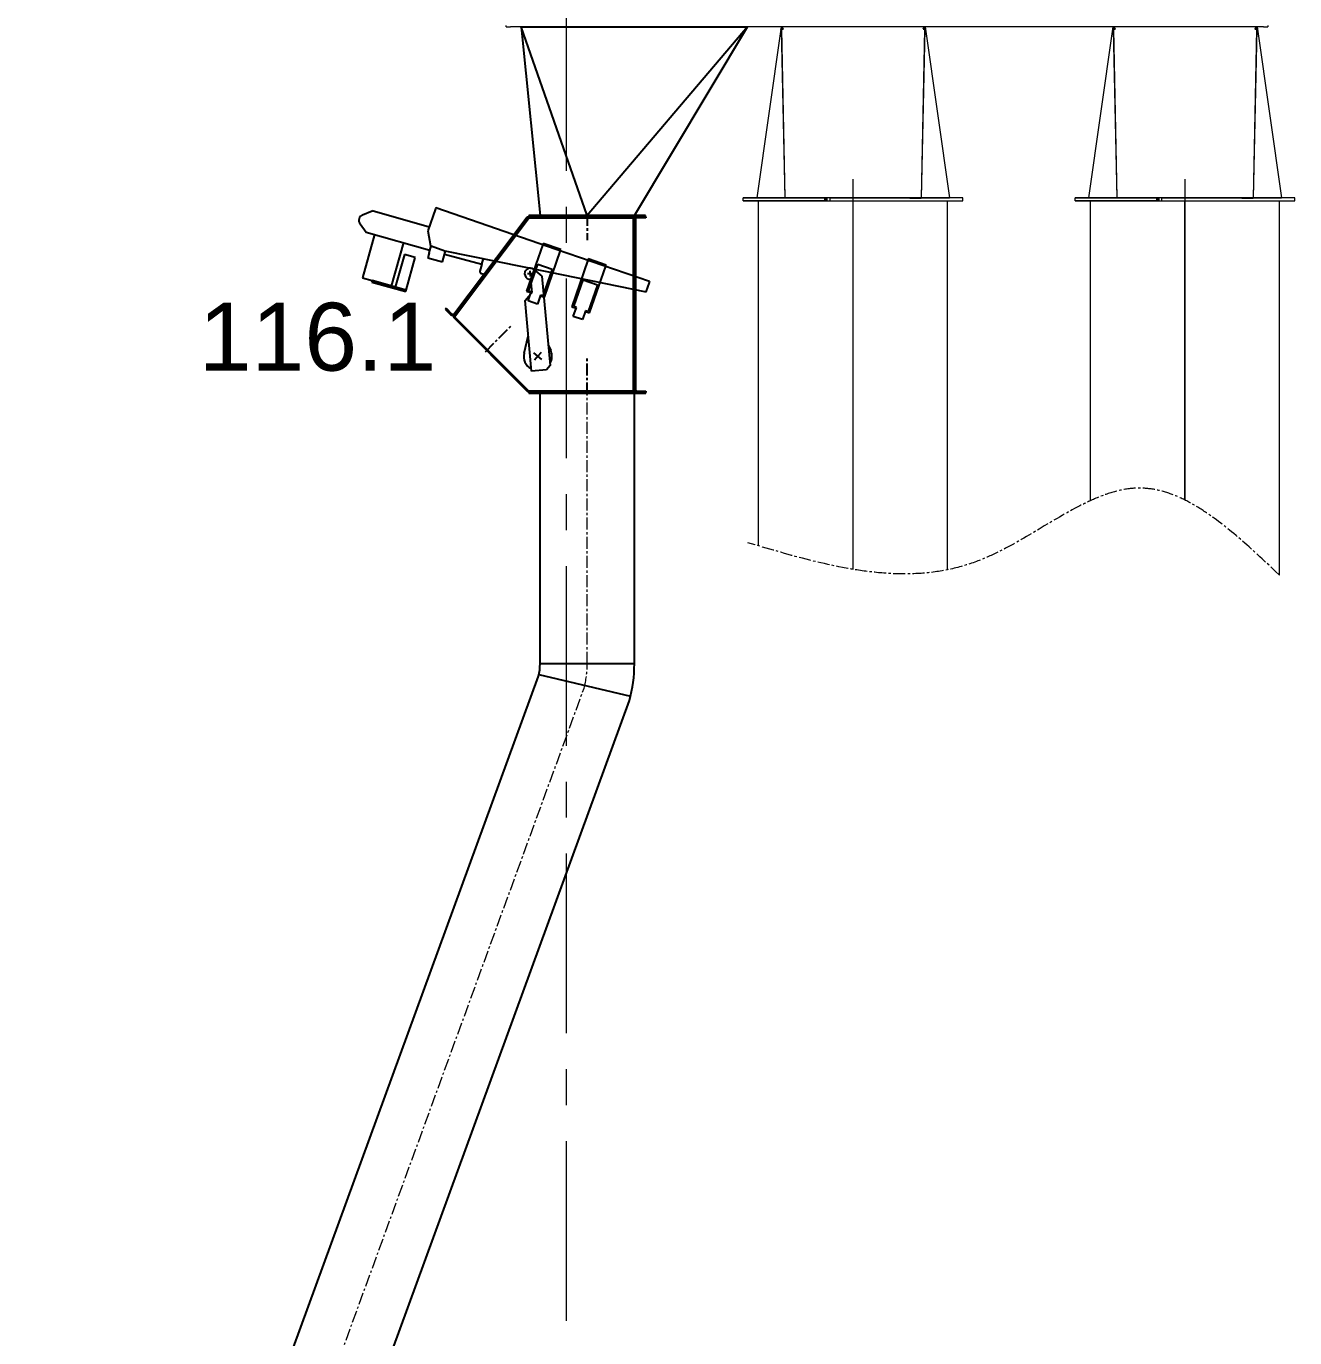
# Model space of a CAD drawing. Header units: millimetres. Extents: x 3220 to 226993, y 817 to 176024.
# Drawn here: x 78191 to 81554, y 163140 to 166617 of the extents above; entities that cross this region are included whole.
import ezdxf

# ---------------------------------------------------------------- set-up
doc = ezdxf.new("R2010")
doc.units = ezdxf.units.MM
doc.linetypes.add('AXES', pattern=[50.8, 31.75, -6.35, 6.35, -6.35])
doc.linetypes.add('CHAIN', pattern=[0.3543, 0.2362, -0.0295, 0.0591, -0.0295])
doc.layers.add('1', color=7, linetype='Continuous')
doc.layers.add('Repère', color=76, linetype='Continuous')
doc.layers.add('Axe', color=1, linetype='AXES', lineweight=9)
doc.layers.add('Mittellinie(DIN)', color=7, linetype='Continuous', lineweight=25, true_color=0x3f3f3f)
doc.layers.add('Sichtbare Kanten(DIN)', color=7, linetype='Continuous', lineweight=50, true_color=0x3f3f3f)
doc.styles.get("Standard").update_dxf_attribs({"font": 'arial.ttf'})

# ---------------------------------------------------------------- blocks, each defined once
blk = doc.blocks.new('Section c-a')
at = {"layer": 'Axe', "ltscale": 15}
blk.add_line((9000, -4000), (9000, 33046.2), dxfattribs=at)
blk = doc.blocks.new('be 500 tete F')
at = {"layer": 'Mittellinie(DIN)', "color": 1, "linetype": 'CHAIN', "lineweight": 0, "ltscale": 6.00042}
for p, q in [((-440, -1155), (-440, -1047)), ((440, -1155), (440, -1047))]:
    blk.add_line(p, q, dxfattribs=at)
at = {"layer": 'Sichtbare Kanten(DIN)', "color": 5, "lineweight": 0}
for p, q in [((-631.8, -649.7), (-695.5, -1096.6)), ((-660, -640), (-660, -644)), ((-648, -644), (-660, -644)), ((-648, -644), (1348, -644)), ((-631, -644), (-631.8, -649.7)), ((-629.2, -650), (-631.8, -649.7)), ((-631.8, -649.8), (-631.8, -649.8)), ((-629.2, -650), (-631.8, -649.8)), ((-629.4, -650.1), (-631.6, -650)), ((-629.8, -650.1), (-631.1, -650.2)), ((-629.8, -650.1), (-631.1, -650.2)), ((-631.1, -650.2), (-631.1, -650.2)), ((-630.2, -650.3), (-630.4, -650.3)), ((-629.8, -650.3), (-630.4, -650.3)), ((-630.2, -650.3), (-620.9, -1097.2)), ((-629.8, -650.3), (-630.2, -650.3)), ((-627.9, -649.9), (-629.8, -650.1)), ((-629.6, -650.1), (-629.8, -650.1)), ((-629.8, -650.1), (-620.5, -1097.3)), ((-627.7, -649.9), (-629.6, -650.1)), ((-628, -644), (-628.9, -650)), ((-627.3, -649.9), (-628.8, -650.1)), ((-627.3, -649.9), (-628.8, -650.1)), ((-628.8, -650.1), (-628.8, -650.1)), ((-626.8, -649.9), (-628, -650)), ((-626.8, -649.9), (-628, -650)), ((-628, -650), (-628, -650)), ((-627.9, -644), (-625.5, -649.7)), ((-627.7, -649.9), (-627.9, -649.9)), ((-627.8, -644), (-625.4, -649.7)), ((-627.7, -649.9), (-627.3, -649.9)), ((-627.3, -649.9), (-627.3, -649.9)), ((-627.3, -649.9), (-626.8, -649.9)), ((-626.8, -649.9), (-626.8, -649.9)), ((-626.8, -649.9), (-626.7, -649.9)), ((-625.9, -649.8), (-626.1, -649.8)), ((-250.2, -650.1), (-259.5, -1097)), ((-249.8, -650.3), (-259.1, -1097)), ((-252.2, -644), (-254.6, -649.7)), ((-252.1, -644), (-254.5, -649.7)), ((-253.9, -649.8), (-254.1, -649.8)), ((-253.3, -649.9), (-253.2, -649.9)), ((-253.2, -649.9), (-253.2, -649.9)), ((-253.2, -649.9), (-252.7, -649.9)), ((-253.2, -649.9), (-252, -650)), ((-253.2, -649.9), (-252, -650)), ((-252.7, -649.9), (-252.7, -649.9)), ((-252.7, -649.9), (-252.3, -649.9)), ((-252.7, -649.9), (-251.2, -650.1)), ((-252.7, -649.9), (-251.2, -650.1)), ((-252.1, -649.9), (-252.3, -649.9)), ((-252.3, -649.9), (-250.4, -650.1)), ((-252.1, -649.9), (-250.2, -650.1)), ((-252, -644), (-251.1, -650)), ((-252, -650), (-252, -650)), ((-251.2, -650.1), (-251.2, -650.1)), ((-250.8, -650), (-248.2, -649.7)), ((-250.8, -650), (-248.2, -649.8)), ((-250.6, -650.1), (-248.4, -650)), ((-250.2, -650.1), (-250.4, -650.1)), ((-250.2, -650.1), (-248.9, -650.2)), ((-250.2, -650.1), (-248.9, -650.2)), ((-250.2, -650.3), (-249.8, -650.3)), ((-250.2, -650.3), (-249.6, -650.3)), ((-249.6, -650.3), (-249.8, -650.3)), ((-249, -644), (-248.2, -649.7)), ((-248.9, -650.2), (-248.9, -650.2)), ((-248.2, -649.7), (-184.5, -1096.6)), ((-248.2, -649.8), (-248.2, -649.8)), ((248.2, -649.7), (184.5, -1096.6)), ((249, -644), (248.2, -649.7)), ((250.8, -650), (248.2, -649.7)), ((248.2, -649.8), (248.2, -649.8)), ((250.8, -650), (248.2, -649.8)), ((250.6, -650.1), (248.4, -650)), ((250.2, -650.1), (248.9, -650.2)), ((250.2, -650.1), (248.9, -650.2)), ((248.9, -650.2), (248.9, -650.2)), ((249.8, -650.3), (249.6, -650.3)), ((250.2, -650.3), (249.6, -650.3)), ((249.8, -650.3), (259.1, -1097.2)), ((250.2, -650.3), (249.8, -650.3)), ((252.1, -649.9), (250.2, -650.1)), ((250.4, -650.1), (250.2, -650.1)), ((250.2, -650.1), (259.5, -1097.3)), ((252.3, -649.9), (250.4, -650.1)), ((252, -644), (251.1, -650)), ((252.7, -649.9), (251.2, -650.1)), ((252.7, -649.9), (251.2, -650.1)), ((251.2, -650.1), (251.2, -650.1)), ((253.2, -649.9), (252, -650)), ((253.2, -649.9), (252, -650)), ((252, -650), (252, -650)), ((252.1, -644), (254.5, -649.7)), ((252.3, -649.9), (252.1, -649.9)), ((252.2, -644), (254.6, -649.7)), ((252.3, -649.9), (252.7, -649.9)), ((252.7, -649.9), (252.7, -649.9)), ((252.7, -649.9), (253.2, -649.9)), ((253.2, -649.9), (253.2, -649.9)), ((253.2, -649.9), (253.3, -649.9)), ((254.1, -649.8), (253.9, -649.8)), ((629.8, -650.1), (620.5, -1097)), ((630.2, -650.3), (620.9, -1097)), ((627.8, -644), (625.4, -649.7)), ((627.9, -644), (625.5, -649.7)), ((626.1, -649.8), (625.9, -649.8)), ((626.7, -649.9), (626.8, -649.9)), ((626.8, -649.9), (626.8, -649.9)), ((626.8, -649.9), (627.3, -649.9)), ((626.8, -649.9), (628, -650)), ((626.8, -649.9), (628, -650)), ((627.3, -649.9), (627.3, -649.9)), ((627.3, -649.9), (627.7, -649.9)), ((627.3, -649.9), (628.8, -650.1)), ((627.3, -649.9), (628.8, -650.1)), ((627.9, -649.9), (627.7, -649.9)), ((627.7, -649.9), (629.6, -650.1)), ((627.9, -649.9), (629.8, -650.1)), ((628, -644), (628.9, -650)), ((628, -650), (628, -650)), ((628.8, -650.1), (628.8, -650.1)), ((629.2, -650), (631.8, -649.7)), ((629.2, -650), (631.8, -649.8)), ((629.4, -650.1), (631.6, -650)), ((629.8, -650.1), (629.6, -650.1)), ((629.8, -650.1), (631.1, -650.2)), ((629.8, -650.1), (631.1, -650.2)), ((629.8, -650.3), (630.2, -650.3)), ((629.8, -650.3), (630.4, -650.3)), ((630.4, -650.3), (630.2, -650.3)), ((631, -644), (631.8, -649.7)), ((631.1, -650.2), (631.1, -650.2)), ((631.8, -649.7), (695.5, -1096.6)), ((631.8, -649.8), (631.8, -649.8)), ((1360, -644), (1348, -644)), ((1360, -644), (1360, -640)), ((-690.7, -1096.7), (-695.4, -1096.7)), ((-692.5, -1097), (-695.4, -1096.7)), ((-692.5, -1097), (-692.5, -1097)), ((-687.7, -1097), (-692.5, -1097)), ((-692.5, -1097), (-692.5, -1097)), ((-676.2, -1097), (-690.4, -1097)), ((-687.5, -1097), (-690.4, -1097)), ((-687.5, -1097), (-687.7, -1097)), ((-687.7, -1097), (-687.7, -1097)), ((-676.1, -1097), (-687.5, -1097)), ((-652.7, -1097.1), (-675.8, -1097.1)), ((-620.9, -1097.2), (-652.1, -1097.2)), ((-620.5, -1097.2), (-620.9, -1097.2)), ((-590.5, -1097.3), (-620.5, -1097.3)), ((-556.4, -1097.2), (-589.8, -1097.2)), ((-519.4, -1097.2), (-555.6, -1097.2)), ((-480.5, -1097.1), (-518.5, -1097.1)), ((-480, -1097), (-480.5, -1097.1)), ((-479.2, -1097), (-479.6, -1097)), ((-440.5, -1096.9), (-479.5, -1096.9)), ((-479.2, -1097), (-479.5, -1096.9)), ((-440.3, -1097), (-479.2, -1097)), ((-440.3, -1097), (-440.5, -1096.9)), ((-440, -1097), (-440.3, -1097)), ((-440, -1097), (-440, -1096.8)), ((-439.7, -1097), (-440, -1097)), ((-439.7, -1097), (-439.5, -1096.9)), ((-400.8, -1097), (-439.7, -1097)), ((-400.5, -1096.9), (-439.5, -1096.9)), ((-400.8, -1097), (-400.5, -1096.9)), ((-400.4, -1097), (-400.8, -1097)), ((-400, -1097), (-399.5, -1097.1)), ((-378.1, -1097.1), (-399.5, -1097.1)), ((-378.1, -1097), (-378.1, -1105)), ((-378.1, -1097), (-370.9, -1097)), ((-370.9, -1105), (-378.1, -1105)), ((-370.9, -1097), (-367.7, -1097)), ((-370.9, -1097), (-370.9, -1105)), ((-367.7, -1105), (-370.9, -1105)), ((-367.7, -1097), (-364.7, -1097)), ((-367.7, -1097), (-367.7, -1105)), ((-364.7, -1105), (-367.7, -1105)), ((-149, -1097), (-364.7, -1097)), ((-364.7, -1097), (-364.7, -1105)), ((-364.7, -1105), (-149, -1105)), ((-189.6, -1097), (-203.8, -1097)), ((-192.5, -1097), (-189.6, -1097)), ((-192.3, -1097), (-192.3, -1097)), ((-184.6, -1096.7), (-189.3, -1096.7)), ((-187.5, -1097), (-184.6, -1096.7)), ((-187.5, -1097), (-187.5, -1097)), ((-149, -1105), (-149, -1097)), ((189.3, -1096.7), (184.6, -1096.7)), ((187.5, -1097), (184.6, -1096.7)), ((187.5, -1097), (187.5, -1097)), ((192.3, -1097), (187.5, -1097)), ((187.5, -1097), (187.5, -1097)), ((203.8, -1097), (189.6, -1097)), ((192.5, -1097), (189.6, -1097)), ((192.5, -1097), (192.3, -1097)), ((192.3, -1097), (192.3, -1097)), ((203.9, -1097), (192.5, -1097)), ((227.3, -1097.1), (204.2, -1097.1)), ((259.1, -1097.2), (227.9, -1097.2)), ((259.5, -1097.2), (259.1, -1097.2)), ((289.5, -1097.3), (259.5, -1097.3)), ((323.6, -1097.2), (290.2, -1097.2)), ((360.6, -1097.2), (324.4, -1097.2)), ((399.5, -1097.1), (361.5, -1097.1)), ((400, -1097), (399.5, -1097.1)), ((400.8, -1097), (400.4, -1097)), ((439.5, -1096.9), (400.5, -1096.9)), ((400.8, -1097), (400.5, -1096.9)), ((439.7, -1097), (400.8, -1097)), ((439.7, -1097), (439.5, -1096.9)), ((440, -1097), (439.7, -1097)), ((440, -1097), (440, -1096.8)), ((440.3, -1097), (440, -1097)), ((440.3, -1097), (440.5, -1096.9)), ((479.2, -1097), (440.3, -1097)), ((479.5, -1096.9), (440.5, -1096.9)), ((479.2, -1097), (479.5, -1096.9)), ((479.6, -1097), (479.2, -1097)), ((480, -1097), (480.5, -1097.1)), ((501.9, -1097.1), (480.5, -1097.1)), ((501.9, -1097), (501.9, -1105)), ((501.9, -1097), (509.1, -1097)), ((509.1, -1105), (501.9, -1105)), ((509.1, -1097), (512.3, -1097)), ((509.1, -1097), (509.1, -1105)), ((512.3, -1105), (509.1, -1105)), ((512.3, -1097), (515.3, -1097)), ((512.3, -1097), (512.3, -1105)), ((515.3, -1105), (512.3, -1105)), ((731, -1097), (515.3, -1097)), ((515.3, -1097), (515.3, -1105)), ((515.3, -1105), (731, -1105)), ((690.4, -1097), (676.2, -1097)), ((687.5, -1097), (690.4, -1097)), ((687.7, -1097), (687.7, -1097)), ((695.4, -1096.7), (690.7, -1096.7)), ((692.5, -1097), (695.4, -1096.7)), ((692.5, -1097), (692.5, -1097)), ((731, -1105), (731, -1097))]:
    blk.add_line(p, q, dxfattribs=at)
for centre, major_axis, ratio, start_param, end_param in [((-625.8, -650.1), (6, -0.4), 0.217748, 3.125321, 3.234083), ((-625.8, -650.1), (6, -0.38), 0.176919, 3.234167, 3.445317), ((-625.8, -650.1), (-6, 0.29), 0.133396, 0.299193, 0.503882), ((-625.8, -650.1), (-6, 0.14), 0.089661, 0.497011, 0.696071), ((-625.7, -649.9), (-6, -0.26), 0.020531, 0.861305, 1.017992), ((-625.7, -649.9), (-6, -0.48), 0.002142, 5.109262, 5.267617), ((-625.6, -649.9), (-6, -0.71), 0.018107, 4.948207, 5.109693), ((-625.6, -649.9), (6.01, 0.93), 0.026914, 1.639697, 1.805211), ((-625.5, -649.9), (6.02, 1.15), 0.028773, 1.551881, 1.636851), ((-254.5, -649.9), (-6.02, 1.15), 0.028773, 4.646335, 4.731305), ((-254.4, -649.9), (6.01, -0.93), 0.026914, 1.336382, 1.501895), ((-254.4, -649.9), (6, -0.71), 0.018107, 1.173492, 1.334979), ((-254.3, -649.9), (6, -0.48), 0.002142, 1.015568, 1.173923), ((-254.3, -649.9), (-6, 0.26), 0.020531, 2.123601, 2.280287), ((-254.2, -650.1), (-6, -0.14), 0.089661, 2.445522, 2.644582), ((-254.2, -650.1), (6, 0.29), 0.133396, 5.779303, 5.983992), ((-254.2, -650.1), (6, 0.38), 0.176919, 5.979461, 6.190611), ((-254.2, -650.1), (6, 0.4), 0.217748, 6.190695, 6.299457), ((254.2, -650.1), (6, -0.4), 0.217748, 3.125321, 3.234083), ((254.2, -650.1), (6, -0.38), 0.176919, 3.234167, 3.445317), ((254.2, -650.1), (-6, 0.29), 0.133396, 0.299193, 0.503882), ((254.2, -650.1), (-6, 0.14), 0.089661, 0.497011, 0.696071), ((254.3, -649.9), (-6, -0.26), 0.020531, 0.861305, 1.017992), ((254.3, -649.9), (-6, -0.48), 0.002142, 5.109262, 5.267617), ((254.4, -649.9), (-6, -0.71), 0.018107, 4.948207, 5.109693), ((254.4, -649.9), (6.01, 0.93), 0.026914, 1.639697, 1.805211), ((254.5, -649.9), (6.02, 1.15), 0.028773, 1.551881, 1.636851), ((625.5, -649.9), (-6.02, 1.15), 0.028773, 4.646335, 4.731305), ((625.6, -649.9), (6.01, -0.93), 0.026914, 1.336382, 1.501895), ((625.6, -649.9), (6, -0.71), 0.018107, 1.173492, 1.334979), ((625.7, -649.9), (6, -0.48), 0.002142, 1.015568, 1.173923), ((625.7, -649.9), (-6, 0.26), 0.020531, 2.123601, 2.280287), ((625.8, -650.1), (-6, -0.14), 0.089661, 2.445522, 2.644582), ((625.8, -650.1), (6, 0.29), 0.133396, 5.779303, 5.983992), ((625.8, -650.1), (6, 0.38), 0.176919, 5.979461, 6.190611), ((625.8, -650.1), (6, 0.4), 0.217748, 6.190695, 6.299457), ((-689.5, -1097), (-6, 0.4), 0.217748, 6.266913, 6.375676), ((-684.7, -1097), (-6, 0.38), 0.176919, 0.092575, 0.303724), ((-670.5, -1097), (6, -0.29), 0.133396, 3.440786, 3.645475), ((-647.5, -1097), (6, -0.14), 0.089661, 3.638603, 3.837664), ((-586.6, -1097), (6, 0.26), 0.020531, 4.002898, 4.159585), ((-553.2, -1097), (-6, -0.48), 0.002142, 5.109262, 5.267617), ((-517.1, -1097), (-6, -0.71), 0.018107, 4.948207, 5.109693), ((-479, -1097), (6.01, 0.93), 0.026914, 1.639697, 1.805211), ((-440.1, -1097), (6.02, 1.15), 0.028773, 1.551881, 1.636851), ((-439.9, -1097), (-6.02, 1.15), 0.028773, 4.646335, 4.731305), ((-401, -1097), (6.01, -0.93), 0.026914, 1.336382, 1.501895), ((-209.5, -1097), (-6, -0.29), 0.133396, 2.790747, 2.8424), ((-195.3, -1097), (-6, -0.38), 0.176919, 2.837868, 3.049018), ((-190.5, -1097), (-6, -0.4), 0.217748, 3.049102, 3.157865), ((190.5, -1097), (-6, 0.4), 0.217748, 6.266913, 6.375676), ((195.3, -1097), (-6, 0.38), 0.176919, 0.092575, 0.303724), ((209.5, -1097), (6, -0.29), 0.133396, 3.440786, 3.645475), ((232.5, -1097), (6, -0.14), 0.089661, 3.638603, 3.837664), ((293.4, -1097), (6, 0.26), 0.020531, 4.002898, 4.159585), ((326.8, -1097), (-6, -0.48), 0.002142, 5.109262, 5.267617), ((362.9, -1097), (-6, -0.71), 0.018107, 4.948207, 5.109693), ((401, -1097), (6.01, 0.93), 0.026914, 1.639697, 1.805211), ((439.9, -1097), (6.02, 1.15), 0.028773, 1.551881, 1.636851), ((440.1, -1097), (-6.02, 1.15), 0.028773, 4.646335, 4.731305), ((479, -1097), (6.01, -0.93), 0.026914, 1.336382, 1.501895), ((670.5, -1097), (-6, -0.29), 0.133396, 2.790747, 2.8424), ((684.7, -1097), (-6, -0.38), 0.176919, 2.837868, 3.049018), ((689.5, -1097), (-6, -0.4), 0.217748, 3.049102, 3.157865)]:
    blk.add_ellipse(centre, major_axis=major_axis, ratio=ratio, start_param=start_param, end_param=end_param, dxfattribs=at)
for points in [[(-518.5, -1097.1), (-518.6, -1097.1), (-518.7, -1097.1), (-518.9, -1097.1)], [(-479.6, -1097), (-479.7, -1097), (-479.8, -1097), (-480, -1097)], [(-400, -1097), (-400.2, -1097), (-400.3, -1097), (-400.4, -1097)], [(361.5, -1097.1), (361.4, -1097.1), (361.3, -1097.1), (361.1, -1097.1)], [(400.4, -1097), (400.3, -1097), (400.2, -1097), (400, -1097)], [(480, -1097), (479.8, -1097), (479.7, -1097), (479.6, -1097)]]:
    blk.add_open_spline(points, degree=3, dxfattribs=at)
blk = doc.blocks.new('116 coupé')
at = {"layer": 'Axe'}
blk.add_spline([(690.5, -2747), (317.4, -2516.3), (-112.4, -2710.7), (-718.8, -2661)], degree=3, dxfattribs=at)
at = {"layer": 'Sichtbare Kanten(DIN)', "color": 5, "lineweight": 0}
for p, q in [((-149, -1747), (-731, -1747)), ((-731, -1755), (-731, -1747)), ((-731, -1755), (-149, -1755)), ((-690.5, -2669.4), (-690.5, -1755)), ((-441, -1755), (-441, -2731.4)), ((-440, -2731.6), (-440, -1755)), ((-189.5, -2732.7), (-189.5, -1755)), ((-149, -1755), (-149, -1747)), ((731, -1747), (149, -1747)), ((149, -1755), (149, -1747)), ((149, -1755), (731, -1755)), ((189.5, -2549.6), (189.5, -1755)), ((439, -1755), (439, -2547.5)), ((440, -2548), (440, -1755)), ((690.5, -2747), (690.5, -1755)), ((731, -1755), (731, -1747))]:
    blk.add_line(p, q, dxfattribs=at)
at = {"xscale": -1}
blk.add_blockref('be 500 tete F', (0, -650), dxfattribs=at)
blk = doc.blocks.new('101 1')
for p, q in [((-35446.8, 296053.1, 0), (-35448.9, 296050.9, 0)), ((-35448.9, 296050.9, 0), (-35433.8, 296035.8, 0)), ((-35446.8, 296053.1, 0), (-35432.1, 296038.4, 0)), ((-35432.1, 296038.4, 0), (-35431.9, 296038.2, 0)), ((-35425.3, 296038.7, 0), (-35420.8, 296044.7, 0))]:
    blk.add_line(p, q)
for centre, radius, start, end in [((-35428.9, 296042.3, 0), 8.08, 232.9996, 315), ((-35428.9, 296042.3, 0), 8.08, 232.9996, 315), ((-35428.9, 296042.2, 0), 5.01, 230.8139, 315.4498), ((-35428.9, 296042.3, 0), 5.05, 315, 315.2762)]:
    blk.add_arc(centre, radius, start, end)
at = {"layer": '1', "color": 5, "linetype": 'Continuous'}
for p, q in [((-35667.9, 296301.3, 0), (-35642.8, 296311.2, 0)), ((-35491.8, 296268.4, 0), (-35642.8, 296311.2, 0)), ((-35475, 296317.2, 0), (-35495.2, 296258.5, 0)), ((-35474, 296320, 0), (-35475, 296317.2, 0)), ((-35474, 296320, 0), (-35154.7, 296210.1, 0)), ((-35674.7, 296276.7, 0), (-35658.2, 296255.3, 0)), ((-35636.1, 296249.1, 0), (-35668.1, 296133.5, 0)), ((-35658.2, 296255.3, 0), (-35489.6, 296207.6, 0)), ((-35495.2, 296258.5, 0), (-35487.7, 296218.9, 0)), ((-35591, 296112.2, 0), (-35559.1, 296227.2, 0)), ((-35557.3, 296196.2, 0), (-35581.3, 296109.5, 0)), ((-35528.4, 296188.2, 0), (-35557.3, 296196.2, 0)), ((-35491.7, 296199.8, 0), (-35495.2, 296187.3, 0)), ((-35491.7, 296199.8, 0), (-35486.5, 296218.5, 0)), ((-35487.7, 296218.9, 0), (-35486.5, 296218.5, 0)), ((-35486.5, 296218.5, 0), (-35449.8, 296205.9, 0)), ((-35456.6, 296176.7, 0), (-35448.6, 296205.7, 0)), ((-35451, 296196.9, 0), (-35351.7, 296170.5, 0)), ((-35449.8, 296205.9, 0), (-35175.4, 296149.8, 0)), ((-35190.6, 296222.4, 0), (-35233.3, 296098.5, 0)), ((-35142.4, 296209, 0), (-35189.7, 296225.2, 0)), ((-35186, 296082.3, 0), (-35143.4, 296206.1, 0)), ((-35154.7, 296210.1, 0), (-34907.1, 296124.9, 0)), ((-35143.4, 296206.1, 0), (-35142.4, 296209, 0)), ((-35552.4, 296101.5, 0), (-35528.4, 296188.2, 0)), ((-35495.2, 296187.3, 0), (-35456.6, 296176.7, 0)), ((-35351.7, 296170.5, 0), (-35357, 296151.6, 0)), ((-35351.7, 296170.5, 0), (-35347.7, 296185, 0)), ((-35227.9, 296098.8, 0), (-35203.5, 296169.7, 0)), ((-35203.5, 296169.7, 0), (-35165.7, 296156.7, 0)), ((-35070.7, 296181.1, 0), (-35113.3, 296057.2, 0)), ((-35069.7, 296183.9, 0), (-35070.7, 296181.1, 0)), ((-35022.4, 296167.7, 0), (-35069.7, 296183.9, 0)), ((-35066.1, 296041, 0), (-35023.4, 296164.8, 0)), ((-35023.4, 296164.8, 0), (-35022.4, 296167.7, 0)), ((-35668.1, 296133.5, 0), (-35642.8, 296126.5, 0)), ((-35642.8, 296126.5, 0), (-35643.9, 296122.5, 0)), ((-35552.4, 296101.5, 0), (-35642.8, 296126.5, 0)), ((-35642.8, 296126.5, 0), (-35591, 296112.2, 0)), ((-35353.1, 296145.4, 0), (-35346, 296144, 0)), ((-35218.9, 296095.1, 0), (-35222.1, 296130, 0)), ((-35213.7, 296156.4, 0), (-35192.7, 296138.7, 0)), ((-35192.7, 296138.7, 0), (-35171.2, 295901.1, 0)), ((-35165.7, 296156.7, 0), (-35190.1, 296085.8, 0)), ((-35175.4, 296149.8, 0), (-34916.3, 296096.9, 0)), ((-35108, 296057.5, 0), (-35083.5, 296128.4, 0)), ((-35083.5, 296128.4, 0), (-35045.7, 296115.4, 0)), ((-35643.9, 296122.5, 0), (-35553.5, 296097.5, 0)), ((-35581.3, 296109.5, 0), (-35552.4, 296101.5, 0)), ((-35233.3, 296098.5, 0), (-35221.9, 296094.6, 0)), ((-35229.4, 296072.9, 0), (-35221.3, 296096.5, 0)), ((-35221.3, 296096.5, 0), (-35227.9, 296098.8, 0)), ((-35227.1, 296085.3, 0), (-35218.9, 296095.1, 0)), ((-35045.7, 296115.4, 0), (-35070.1, 296044.5, 0)), ((-34916.3, 296096.9, 0), (-34907.7, 296121.9, 0)), ((-34907.7, 296121.9, 0), (-34906.7, 296124.8, 0)), ((-35237, 296073.4, 0), (-35227.1, 296085.3, 0)), ((-35220.1, 295886.7, 0), (-35237, 296073.4, 0)), ((-35204.8, 296064.4, 0), (-35229.4, 296072.9, 0)), ((-35196.7, 296088.1, 0), (-35204.8, 296064.4, 0)), ((-35197.3, 296086.2, 0), (-35186, 296082.3, 0)), ((-35190.1, 296085.8, 0), (-35196.7, 296088.1, 0)), ((-35113.3, 296057.2, 0), (-35102, 296053.3, 0)), ((-35101.3, 296055.2, 0), (-35108, 296057.5, 0)), ((-35109.5, 296031.6, 0), (-35101.3, 296055.2, 0)), ((-35084.9, 296023.1, 0), (-35109.5, 296031.6, 0)), ((-35076.8, 296046.8, 0), (-35084.9, 296023.1, 0)), ((-35077.4, 296044.9, 0), (-35066.1, 296041, 0)), ((-35070.1, 296044.5, 0), (-35076.8, 296046.8, 0)), ((-35240, 295934.6, 0), (-35229.3, 295979.4, 0)), ((-35176.2, 295956.7, 0), (-35169.3, 295941.1, 0)), ((-35180.2, 295890.3, 0), (-35220.1, 295886.7, 0)), ((-35171.2, 295901.1, 0), (-35180.2, 295890.3, 0))]:
    blk.add_line(p, q, dxfattribs=at)
at = {"layer": '1', "color": 1, "linetype": 'AXES'}
for p, q in [((-35072.6, 296303.3, 0), (-35072.6, 296233.5, 0)), ((-35223.4, 296144.9, 0), (-35230.8, 296144.2, 0)), ((-35222.7, 296137.5, 0), (-35224.1, 296152.3, 0)), ((-35216, 296145.6, 0), (-35223.4, 296144.9, 0)), ((-35342.4, 295938.1, 0), (-35272.2, 296008.7, 0)), ((-35203.6, 295925.9, 0), (-35214.1, 295934.7, 0)), ((-35203.6, 295925.9, 0), (-35212.4, 295915.4, 0)), ((-35194.7, 295936.4, 0), (-35203.6, 295925.9, 0)), ((-35193.1, 295917, 0), (-35203.6, 295925.9, 0)), ((-35072.6, 295824.4, 0), (-35072.6, 295923.4, 0))]:
    blk.add_line(p, q, dxfattribs=at)
at = {"layer": '1', "linetype": 'Continuous'}
for p, q in [((-35424.1, 296030.4, 0), (-35228.2, 296291.1, 0)), ((-35319.3, 296174.8, 0), (-35230.5, 296292.9, 0)), ((-35312.5, 296188.4, 0), (-35231.6, 296295.9, 0)), ((-35231.6, 296295.9, 0), (-35197.6, 296295.9, 0)), ((-35230.5, 296292.9, 0), (-35197.6, 296292.9, 0)), ((-35228.2, 296291.1, 0), (-35230.5, 296292.9, 0)), ((-35228.2, 296291.1, 0), (-35226.8, 296292.9, 0)), ((-34917.7, 296298.9, 0), (-35227.7, 296298.9, 0)), ((-35227.7, 296298.9, 0), (-35227.7, 296295.9, 0)), ((-35227.7, 296295.9, 0), (-34917.7, 296295.9, 0)), ((-35227.6, 296295.9, 0), (-35227.6, 296292.9, 0)), ((-34947.6, 296295.9, 0), (-35227.6, 296295.9, 0)), ((-35227.6, 296292.9, 0), (-35226.8, 296292.9, 0)), ((-35226.8, 296292.9, 0), (-34947.6, 296292.9, 0)), ((-34947.6, 296292.9, 0), (-34950.6, 296292.9, 0)), ((-34950.6, 296292.9, 0), (-34950.6, 296139.9, 0)), ((-34947.6, 296292.9, 0), (-34947.6, 296295.9, 0)), ((-34947.6, 296139.6, 0), (-34947.6, 296292.9, 0)), ((-34944.6, 296289.9, 0), (-34944.6, 296041.9, 0)), ((-34917.6, 296295.9, 0), (-34941.6, 296295.9, 0)), ((-34917.6, 296292.9, 0), (-34941.6, 296292.9, 0)), ((-34917.7, 296295.9, 0), (-34917.7, 296298.9, 0)), ((-34917.6, 296295.9, 0), (-34917.6, 296292.9, 0)), ((-35428.1, 296030.1, 0), (-35319.3, 296174.8, 0)), ((-35420.8, 296044.7, 0), (-35312.5, 296188.4, 0)), ((-34950.6, 296140.6, 0), (-34950.6, 295833.9, 0)), ((-34947.6, 295833.9, 0), (-34947.6, 296139.6, 0)), ((-35428.1, 296030.1, 0), (-35229.7, 295831.7, 0)), ((-35227.6, 295833.9, 0), (-35426.2, 296032.5, 0)), ((-34944.6, 296041.9, 0), (-34944.6, 295861.9, 0)), ((-34944.6, 295861.9, 0), (-34944.6, 295836.9, 0)), ((-35229.7, 295831.7, 0), (-35227.6, 295833.9, 0)), ((-35227.6, 295833.9, 0), (-35227.6, 295830.9, 0)), ((-34950.6, 295833.9, 0), (-35227.6, 295833.9, 0)), ((-34917.6, 295830.9, 0), (-35227.6, 295830.9, 0)), ((-35227.6, 295830.9, 0), (-35227.6, 295827.9, 0)), ((-35227.6, 295830.9, 0), (-34947.6, 295830.9, 0)), ((-35227.6, 295827.9, 0), (-34917.6, 295827.9, 0)), ((-34950.6, 295833.9, 0), (-34947.6, 295833.9, 0)), ((-34947.6, 295830.9, 0), (-34947.6, 295833.9, 0)), ((-34941.6, 295833.9, 0), (-34917.6, 295833.9, 0)), ((-34941.6, 295830.9, 0), (-34917.6, 295830.9, 0)), ((-34917.6, 295833.9, 0), (-34917.6, 295830.9, 0)), ((-34917.6, 295827.9, 0), (-34917.6, 295830.9, 0))]:
    blk.add_line(p, q, dxfattribs=at)
at = {"layer": '1', "color": 3, "linetype": 'Continuous'}
for p, q in [((-35189.7, 296225.2, 0), (-35190.6, 296222.4, 0)), ((-35553.5, 296097.5, 0), (-35552.4, 296101.5, 0))]:
    blk.add_line(p, q, dxfattribs=at)
at = {"layer": '1', "color": 5, "linetype": 'Continuous'}
for centre, radius, start, end in [((-35662.1, 296286.4, 0), 16, 111.3918, 217.6823), ((-35352.2, 296150.3, 0), 5, 164.537, 258.8262), ((-35223.4, 296144.9, 0), 15, 49.8644, 275.1781), ((-35203.6, 295925.9, 0), 37.5, 166.4918, 242.9464), ((-35203.6, 295925.9, 0), 37.5, 330.7032, 23.9905)]:
    blk.add_arc(centre, radius, start, end, dxfattribs=at)
at = {"layer": '1', "linetype": 'Continuous'}
for centre, radius, start, end in [((-34941.6, 296289.9, 0), 6, 90, 180), ((-34941.6, 296289.9, 0), 3, 90, 180), ((-34941.6, 295836.9, 0), 6, 180, 270), ((-34941.6, 295836.9, 0), 3, 180, 270)]:
    blk.add_arc(centre, radius, start, end, dxfattribs=at)

msp = doc.modelspace()

# ---------------------------------------------------------------- linework, layer by layer
at = {"color": 30}
for p, q in [((79803.3, 164927), (79553.3, 164927)), ((79549.9, 164898.3), (79793.2, 164840.8))]:
    msp.add_line(p, q, dxfattribs=at)
msp.add_lwpolyline([(79503.3, 166614.9), (79553.3, 166114.9), (79803.3, 166114.9), (80103.3, 166614.9), (79678.3, 166114.9), (79503.3, 166614.9), (80103.3, 166614.9)], dxfattribs=at)
for points in [[(78191, 160995.7), (78191, 161112.6, -0.065932), (78203.9, 161210.2), (79549, 164894.5, 0.065932), (79553.3, 164927), (79553.3, 165643.9)], [(78441, 160995.7), (78441, 161112.6, -0.065932), (78445.3, 161145.1), (79790.4, 164829.4, 0.065932), (79803.3, 164927), (79803.3, 165643.9)]]:
    msp.add_lwpolyline(points, format="xyb", dxfattribs=at)
at = {"layer": 'Axe'}
msp.add_lwpolyline([(78316, 160995.7), (78316, 160995.7), (78316, 161112.6, -0.065932), (78324.6, 161177.7), (79669.7, 164862, 0.065932), (79678.3, 164927), (79678.3, 165643.9)], format="xyb", dxfattribs=at)

# ---------------------------------------------------------------- block references
for name, p in [('Section c-a', (70623, 135943.7)), ('116 coupé', (80823, 167908.9))]:
    msp.add_blockref(name, p)
at = {"color": 2}
msp.add_blockref('101 1', (114750.8, -130183.9, 0), dxfattribs=at)

# ---------------------------------------------------------------- texts
at = {"layer": 'Repère', "insert": (78648.6, 165884), "char_height": 180, "attachment_point": 1}
msp.add_mtext_dynamic_manual_height_columns('116.1', width=741.392, gutter_width=12.5, heights=[0], dxfattribs=at)

doc.saveas('drawing.dxf')
